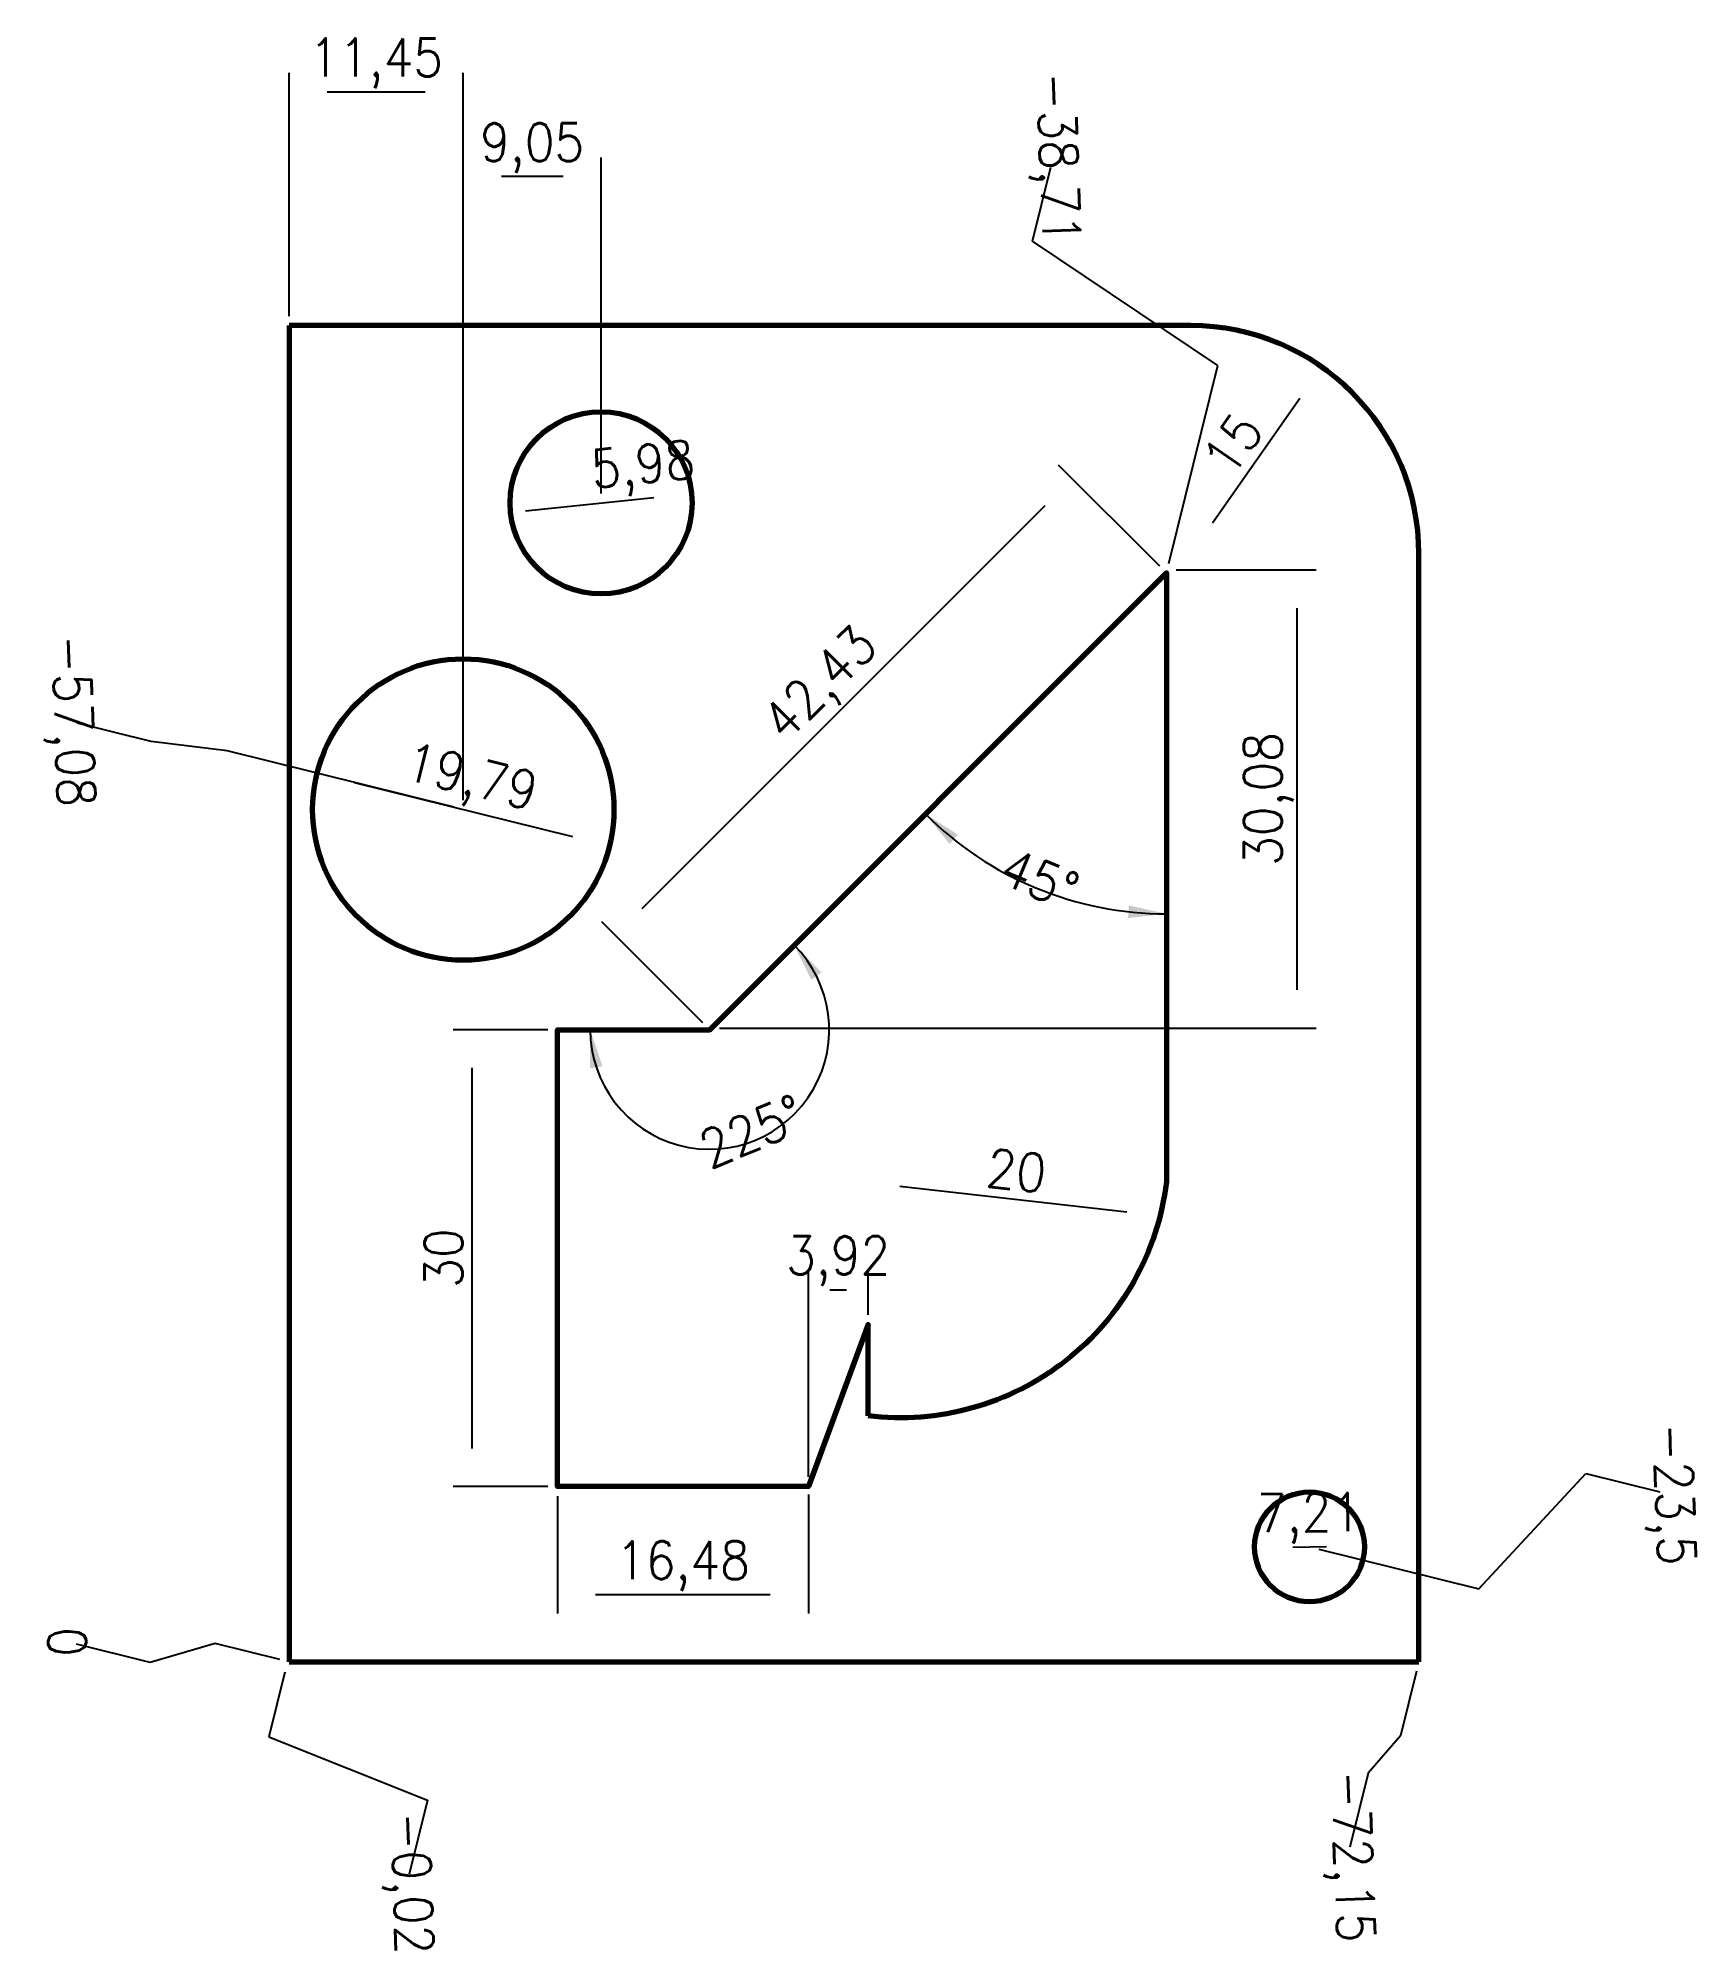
# Model space of a CAD drawing. Header units: millimetres. Extents: x -7 to 103, y -17 to 108.
import ezdxf

# ---------------------------------------------------------------- set-up
doc = ezdxf.new("R2010")
doc.units = ezdxf.units.MM
doc.layers.get('0').update_dxf_attribs({"linetype": 'CONTINUOUS', "lineweight": 25})
for name, color, linetype, lineweight in [('DIM$ANGULAR', 7, 'CONTINUOUS', 0), ('DIM$DIAMETRIC', 7, 'CONTINUOUS', 0), ('DIM$LINEAR', 7, 'CONTINUOUS', 0), ('DIM$ORDINATE', 7, 'CONTINUOUS', 0), ('DIM$RADIAL', 7, 'CONTINUOUS', 0)]:
    doc.layers.add(name, color=color, linetype=linetype, lineweight=lineweight)
doc.styles.get("Standard").update_dxf_attribs({"font": 'Standard'})
doc.dimstyles.get("Standard").update_dxf_attribs({"dimtxt": 2.5, "dimasz": 2.5, "dimexe": 1.25, "dimexo": 0.625, "dimtad": 0, "dimtoh": 1, "dimcen": 0.09, "dimadec": 0, "dimazin": 0, "dimtfac": 1, "dimtdec": 4, "dimtofl": 0, "dimtmove": 0, "dimatfit": 3, "dimfxl": 1, "dimtolj": 1, "dimtzin": 0, "dimarcsym": 0})

# ---------------------------------------------------------------- blocks, each defined once
blk = doc.blocks.new('*D1')
at = {"layer": 'DIM$LINEAR', "color": 0, "linetype": 'ByBlock', "lineweight": -2}
for p, q in [((67.15805826175864, 73.80194173824187), (60.51611652351686, 80.44388347648362)), ((33.16776695296642, 51.32776695296682), (59.63223304703368, 77.79223304703407)), ((37.15805826175865, 43.80194173824187), (30.51611652351687, 50.44388347648363))]:
    blk.add_line(p, q, dxfattribs=at)
at = {"layer": 'DIM$LINEAR', "color": 0, "linetype": 'CONTINUOUS', "lineweight": -2, "insert": (45.07417478527528, 65.88582521472522), "char_height": 2.5, "attachment_point": 5, "rotation": 45}
blk.add_mtext('42,43', dxfattribs=at)
blk = doc.blocks.new('*D2')
at = {"layer": 'DIM$LINEAR', "color": 0, "linetype": 'ByBlock', "lineweight": -2}
for p, q in [((26.97500000000025, 43.36000000000028), (20.74680000000006, 43.36000000000028)), ((21.99680000000006, 15.86000000000027), (21.99680000000006, 40.86000000000028)), ((26.97500000000024, 13.36000000000027), (20.74680000000006, 13.36000000000027))]:
    blk.add_line(p, q, dxfattribs=at)
at = {"layer": 'DIM$LINEAR', "color": 0, "linetype": 'CONTINUOUS', "lineweight": -2, "insert": (20.12180000000006, 28.36000000000027), "char_height": 2.5, "attachment_point": 5, "rotation": 90}
blk.add_mtext('30', dxfattribs=at)
blk = doc.blocks.new('*D3')
at = {"layer": 'DIM$LINEAR', "color": 0, "linetype": 'ByBlock', "lineweight": -2}
for p, q in [((27.60000000000024, 12.73500000000027), (27.60000000000024, 5.012400000000325)), ((44.08213504000035, 12.83871584000011), (44.08213504000035, 5.012400000000322)), ((30.10000000000024, 6.262400000000325), (41.58213504000035, 6.262400000000322))]:
    blk.add_line(p, q, dxfattribs=at)
at = {"layer": 'DIM$LINEAR', "color": 0, "linetype": 'CONTINUOUS', "lineweight": -2, "insert": (35.84106752000029, 8.137400000000323), "char_height": 2.5, "attachment_point": 5}
blk.add_mtext('16,48', dxfattribs=at)
blk = doc.blocks.new('*D4')
at = {"layer": 'DIM$ORDINATE', "color": 0, "linetype": 'ByBlock', "lineweight": -2}
for p, q in [((9.695865751570938, 1.166296151630313), (8.641959385663835, -3.079867572474126)), ((8.641959385663835, -3.079867572474126), (19.05692651658038, -7.241215582322445)), ((19.05692651658038, -7.241215582322445), (17.85246209840083, -12.09397412415609))]:
    blk.add_line(p, q, dxfattribs=at)
at = {"layer": 'DIM$ORDINATE', "color": 0, "linetype": 'CONTINUOUS', "lineweight": -2, "insert": (17.70190404612839, -12.7005689418853), "char_height": 2.5, "attachment_point": 5, "rotation": 272}
blk.add_mtext('-0,02', dxfattribs=at)
blk = doc.blocks.new('*D5')
at = {"layer": 'DIM$ORDINATE', "color": 0, "linetype": 'ByBlock', "lineweight": -2}
for p, q in [((84.03636547058848, 1.239609645491428), (82.98245910468137, -3.006554078613011)), ((82.98245910468137, -3.006554078613011), (80.85621684954936, -5.472222499232387)), ((80.85621684954936, -5.472222499232387), (79.65175243136981, -10.32498104106603))]:
    blk.add_line(p, q, dxfattribs=at)
at = {"layer": 'DIM$ORDINATE', "color": 0, "linetype": 'CONTINUOUS', "lineweight": -2, "insert": (79.50119437909737, -10.93157585879524), "char_height": 2.5, "attachment_point": 5, "rotation": 272}
blk.add_mtext('-72,15', dxfattribs=at)
blk = doc.blocks.new('*D6')
at = {"layer": 'DIM$RADIAL', "color": 0, "linetype": 'ByBlock', "lineweight": -2}
blk.add_line((50.08415176799096, 33.07894841471997), (64.98906237593529, 31.39263890303809), dxfattribs=at)
at = {"layer": 'DIM$RADIAL', "color": 0, "linetype": 'CONTINUOUS', "lineweight": -2, "insert": (57.74739576092336, 34.09890748487207), "char_height": 2.5, "attachment_point": 5, "rotation": 353.5451265845065}
blk.add_mtext('20', dxfattribs=at)
blk = doc.blocks.new('*D9')
at = {"layer": 'DIM$ORDINATE', "color": 0, "linetype": 'ByBlock', "lineweight": -2}
for p, q in [((88.11683286270778, 6.635228476804253), (95.14724145816636, 14.20446441817955)), ((95.14724145816636, 14.20446441817955), (100, 13)), ((77.6065948177292, 9.24389067226356), (88.11683286270778, 6.635228476804253))]:
    blk.add_line(p, q, dxfattribs=at)
at = {"layer": 'DIM$ORDINATE', "color": 0, "linetype": 'CONTINUOUS', "lineweight": -2, "insert": (100.6065948177292, 12.84944194772756), "char_height": 2.5, "attachment_point": 5, "rotation": 272}
blk.add_mtext('-23,5', dxfattribs=at)
blk = doc.blocks.new('*D10')
at = {"layer": 'DIM$LINEAR', "color": 0, "linetype": 'ByBlock', "lineweight": -2}
for p, q in [((44.08213504000035, 13.98500000000027), (44.08213504000035, 27.5348351801154)), ((48, 24.625), (48, 27.5348351801154)), ((45.5, 26.2848351801154), (46.58213504000035, 26.2848351801154))]:
    blk.add_line(p, q, dxfattribs=at)
at = {"layer": 'DIM$LINEAR', "color": 0, "linetype": 'CONTINUOUS', "lineweight": -2, "insert": (46.04106752000018, 28.1598351801154), "char_height": 2.5, "attachment_point": 5}
blk.add_mtext('3,92', dxfattribs=at)
blk = doc.blocks.new('*D11')
at = {"layer": 'DIM$LINEAR', "color": 0, "linetype": 'ByBlock', "lineweight": -2}
for p, q in [((9.969504101391424, 90.22745661497477), (9.969504101391424, 106.2090479675853)), ((21.41620955384338, 58.44356653322064), (21.41620955384338, 106.2090479675853)), ((12.46950410139142, 104.9590479675853), (18.91620955384338, 104.9590479675853))]:
    blk.add_line(p, q, dxfattribs=at)
at = {"layer": 'DIM$LINEAR', "color": 0, "linetype": 'CONTINUOUS', "lineweight": -2, "insert": (15.6928568276174, 106.8340479675853), "char_height": 2.5, "attachment_point": 5}
blk.add_mtext('11,45', dxfattribs=at)
blk = doc.blocks.new('*D12')
at = {"layer": 'DIM$DIAMETRIC', "color": 0, "linetype": 'ByBlock', "lineweight": -2}
blk.add_line((14.23868002113355, 59.59971719028442), (28.59373908646751, 56.03741586640754), dxfattribs=at)
at = {"layer": 'DIM$DIAMETRIC', "color": 0, "linetype": 'CONTINUOUS', "lineweight": -2, "insert": (21.86780571199167, 59.63837033917478), "char_height": 2.5, "attachment_point": 5, "rotation": 346.0632107103593}
blk.add_mtext('19,79', dxfattribs=at)
blk = doc.blocks.new('*D13')
at = {"layer": 'DIM$ANGULAR', "color": 0, "linetype": 'ByBlock', "lineweight": -2}
blk.add_arc((67.60000000000024, 73.36000000000027), 22.39188735123066, 225, 270, dxfattribs=at)
for points in [[(51.76654461037975, 57.52654461037979), (53.90766558136373, 56.17048638747427), (53.35271449831714, 55.5498407876239)], [(67.60000000000024, 50.9681126487696), (65.08066783865775, 50.69196345517599), (65.12712087697646, 51.52323584159284)]]:
    blk.add_solid(points, dxfattribs=at)
at = {"layer": 'DIM$ANGULAR', "color": 0, "linetype": 'CONTINUOUS', "lineweight": -2, "insert": (59.27017283652702, 53.25001828971944), "char_height": 2.5, "attachment_point": 5, "rotation": 337.5}
blk.add_mtext('45%%D', dxfattribs=at)
blk = doc.blocks.new('*D14')
at = {"layer": 'DIM$ANGULAR', "color": 0, "linetype": 'ByBlock', "lineweight": -2}
blk.add_arc((37.60000000000025, 43.36000000000028), 7.84924831702288, 180, 45, dxfattribs=at)
for points in [[(43.15025671218422, 48.91025671218425), (44.95263671712839, 47.12848253062405), (44.27801301428175, 46.6405742147022)], [(29.75075168297737, 43.36000000000028), (30.55821543934832, 40.95764798615127), (29.73618116553063, 40.82562026990489)]]:
    blk.add_solid(points, dxfattribs=at)
at = {"layer": 'DIM$ANGULAR', "color": 0, "linetype": 'CONTINUOUS', "lineweight": -2, "insert": (40.36460014221629, 36.68566484212373), "char_height": 2.5, "attachment_point": 5, "rotation": 22.50000000000002}
blk.add_mtext('225%%D', dxfattribs=at)
blk = doc.blocks.new('*D15')
at = {"layer": 'DIM$DIAMETRIC', "color": 0, "linetype": 'ByBlock', "lineweight": -2}
blk.add_line((75.89455259129774, 9.379294541169534), (78.10544740870226, 9.409602907902476), dxfattribs=at)
at = {"layer": 'DIM$DIAMETRIC', "color": 0, "linetype": 'CONTINUOUS', "lineweight": -2, "insert": (76.97429871011617, 11.26927256791391), "char_height": 2.5, "attachment_point": 5, "rotation": 0.7853981633974582}
blk.add_mtext('7,21', dxfattribs=at)
blk = doc.blocks.new('*D16')
at = {"layer": 'DIM$LINEAR', "color": 0, "linetype": 'ByBlock', "lineweight": -2}
for p, q in [((21.41620955384338, 58.44356653322064), (21.41620955384338, 100.6345717614083)), ((30.46515275858817, 78.58414495583035), (30.46515275858817, 100.6345717614083)), ((27.96515275858817, 99.38457176140827), (23.91620955384338, 99.38457176140827))]:
    blk.add_line(p, q, dxfattribs=at)
at = {"layer": 'DIM$LINEAR', "color": 0, "linetype": 'CONTINUOUS', "lineweight": -2, "insert": (25.94068115621577, 101.2595717614083), "char_height": 2.5, "attachment_point": 5}
blk.add_mtext('9,05', dxfattribs=at)
blk = doc.blocks.new('*D17')
at = {"layer": 'DIM$RADIAL', "color": 0, "linetype": 'ByBlock', "lineweight": -2}
blk.add_line((25.4922176859512, 77.43960981424985), (33.92612401168451, 78.3207214018767), dxfattribs=at)
at = {"layer": 'DIM$RADIAL', "color": 0, "linetype": 'CONTINUOUS', "lineweight": -2, "insert": (33.24404647520292, 80.1346676164875), "char_height": 2.5, "attachment_point": 5, "rotation": 5.964199447671288}
blk.add_mtext('5,98', dxfattribs=at)
blk = doc.blocks.new('*D18')
at = {"layer": 'DIM$RADIAL', "color": 0, "linetype": 'ByBlock', "lineweight": -2}
blk.add_line((70.62368071495483, 76.64836198203514), (76.37070948333049, 84.83198345027661), dxfattribs=at)
at = {"layer": 'DIM$RADIAL', "color": 0, "linetype": 'CONTINUOUS', "lineweight": -2, "insert": (71.96276607384738, 81.81774061022631), "char_height": 2.5, "attachment_point": 5, "rotation": 54.9211728656518}
blk.add_mtext('15', dxfattribs=at)
blk = doc.blocks.new('*D19')
at = {"layer": 'DIM$ORDINATE', "color": 0, "linetype": 'ByBlock', "lineweight": -2}
for p, q in [((0.8527585418336407, 1.795535581820451), (-4, 2.999999999999999)), ((5.116745559557779, 3.050668881400183), (0.8527585418336407, 1.795535581820451)), ((9.362909283662217, 1.996762515493077), (5.116745559557779, 3.050668881400183))]:
    blk.add_line(p, q, dxfattribs=at)
at = {"layer": 'DIM$ORDINATE', "color": 0, "linetype": 'CONTINUOUS', "lineweight": -2, "insert": (-4.606594817729206, 3.150558052272443), "char_height": 2.5, "attachment_point": 5, "rotation": 272}
blk.add_mtext('0', dxfattribs=at)
blk = doc.blocks.new('*D20')
at = {"layer": 'DIM$ORDINATE', "color": 0, "linetype": 'ByBlock', "lineweight": -2}
for p, q in [((0.9114625555827409, 62.28235741440253), (-3.9412959862509, 63.48682183258207)), ((5.910469038113964, 61.66712247675708), (0.9114625555827409, 62.28235741440253)), ((20.80961473611417, 57.96912458549308), (5.910469038113964, 61.66712247675708))]:
    blk.add_line(p, q, dxfattribs=at)
at = {"layer": 'DIM$ORDINATE', "color": 0, "linetype": 'CONTINUOUS', "lineweight": -2, "insert": (-4.547890803980105, 63.63737988485452), "char_height": 2.5, "attachment_point": 5, "rotation": 272}
blk.add_mtext('-57,08', dxfattribs=at)
blk = doc.blocks.new('*D21')
at = {"layer": 'DIM$ORDINATE', "color": 0, "linetype": 'ByBlock', "lineweight": -2}
for p, q in [((58.79553558182045, 95.14724145816636), (60, 100)), ((70.97845321834353, 86.97170779812707), (58.79553558182045, 95.14724145816636)), ((67.75055805227268, 73.96659481772947), (70.97845321834353, 86.97170779812707))]:
    blk.add_line(p, q, dxfattribs=at)
at = {"layer": 'DIM$ORDINATE', "color": 0, "linetype": 'CONTINUOUS', "lineweight": -2, "insert": (60.15055805227244, 100.6065948177292), "char_height": 2.5, "attachment_point": 5, "rotation": 272}
blk.add_mtext('-38,71', dxfattribs=at)
blk = doc.blocks.new('*D22')
at = {"layer": 'DIM$LINEAR', "color": 0, "linetype": 'ByBlock', "lineweight": -2}
for p, q in [((68.23478232876303, 73.5503908179012), (77.44066125751817, 73.5503908179012)), ((76.19066125751817, 45.97016688083647), (76.19066125751817, 71.0503908179012)), ((38.24885376454177, 43.47016688083648), (77.44066125751817, 43.47016688083647))]:
    blk.add_line(p, q, dxfattribs=at)
at = {"layer": 'DIM$LINEAR', "color": 0, "linetype": 'CONTINUOUS', "lineweight": -2, "insert": (74.31566125751817, 58.51027884936884), "char_height": 2.5, "attachment_point": 5, "rotation": 90}
blk.add_mtext('30,08', dxfattribs=at)

msp = doc.modelspace()

# ---------------------------------------------------------------- linework, layer by layer
at = {"lineweight": 70}
for p, q in [((69.18692352286092, 89.60245661497477), (9.969504101391424, 89.60245661497477)), ((9.969504101391424, 89.60245661497477), (9.969504101391424, 1.846204463220634)), ((84.18692352286092, 1.846204463220634), (84.18692352286092, 74.60245661497477)), ((9.969504101391424, 1.846204463220634), (84.18692352286092, 1.846204463220634))]:
    msp.add_line(p, q, dxfattribs=at)
msp.add_line((27.6, 43.36), (37.6, 43.36))
msp.add_lwpolyline([(48.00000000000005, 17.99999999999999), (48, 24), (44.08213504000035, 13.36000000000027), (27.60000000000024, 13.36000000000027), (27.60000000000025, 43.36000000000028), (37.60000000000024, 43.36000000000028), (67.60000000000024, 73.36000000000027), (67.60000000000025, 33.36000000000027, -0.4142135623730955), (48, 18, -0.4142135623730955)], format="xyb", dxfattribs=at)
for centre, radius in [((30.46515275858817, 77.95914495583035), 5.9798074), ((21.41620955384338, 57.81856653322064), 9.895230076), ((77, 9.394448724536005), 3.605551275463989)]:
    msp.add_circle(centre, radius, dxfattribs=at)
msp.add_arc((69.18692352286092, 74.60245661497477), 15, 0, 90, dxfattribs=at)

# ---------------------------------------------------------------- dimensions: what is measured, and where the dimension line sits
at = {"layer": 'DIM$ANGULAR'}
for base, line1, line2, picture in [((53.76007616381094, 55.75735453522188), ((67.60000000000024, 73.36000000000027), (37.60000000000024, 43.36000000000028)), ((67.60000000000024, 73.36000000000027), (67.60000000000025, 33.36000000000027)), '*D13'), ((45.43808294959872, 42.94148498533506), ((37.60000000000024, 43.36000000000028), (67.60000000000024, 73.36000000000027)), ((37.60000000000024, 43.36000000000028), (27.60000000000025, 43.36000000000028)), '*D14')]:
    dim = msp.add_angular_dim_2l(base=base, line1=line1, line2=line2, dimstyle='Standard', dxfattribs=at)
    dim.commit()
    dim.dimension.update_dxf_attribs({"geometry": picture, "text_midpoint": (0, 0)})
at = {"layer": 'DIM$DIAMETRIC'}
for p1, p2, picture, middle in [((11.81227494002849, 60.20184540120594), (31.02014416757257, 55.43528765548602), '*D12', (21.86780571199167, 59.63837033917478)), ((73.39478746679386, 9.345026154657765), (80.60521253320614, 9.443871294414246), '*D15', (76.97429871011617, 11.26927256791391))]:
    dim = msp.add_diameter_dim_2p(p1=p1, p2=p2, dimstyle='Standard', dxfattribs=at)
    dim.commit()
    dim.dimension.update_dxf_attribs({"geometry": picture, "text_midpoint": middle})
at = {"layer": 'DIM$LINEAR'}
for base, p1, p2, picture, middle in [((21.41620955384338, 104.9590479675853), (9.969504101391424, 89.60245661497477), (21.41620955384338, 57.81856653322064), '*D11', (15.6928568276174, 106.8340479675853)), ((21.41620955384338, 99.38457176140827), (30.46515275858817, 77.95914495583035), (21.41620955384338, 57.81856653322064), '*D16', (25.94068115621577, 101.2595717614083)), ((76.19066125751817, 73.5503908179012), (37.62385376454177, 43.47016688083648), (67.60978232876303, 73.5503908179012), '*D22', (74.31566125751817, 58.51027884936884)), ((21.99680000000006, 43.36000000000028), (27.60000000000024, 13.36000000000027), (27.60000000000025, 43.36000000000028), '*D2', (20.12180000000006, 28.36000000000027)), ((44.08213504000035, 26.2848351801154), (48, 24), (44.08213504000035, 13.36000000000027), '*D10', (46.04106752000018, 28.1598351801154)), ((67.60000000000024, 6.262400000000319), (27.60000000000024, 13.36000000000027), (44.08213504000035, 13.46371584000011), '*D3', (35.84106752000029, 8.137400000000323))]:
    dim = msp.add_linear_dim(base=base, p1=p1, p2=p2, dimstyle='Standard', dxfattribs=at)
    dim.commit()
    dim.dimension.update_dxf_attribs({"geometry": picture, "text_midpoint": middle})
dim = msp.add_linear_dim(base=(61.40000000000005, 79.56000000000044), p1=(37.60000000000024, 43.36000000000028), p2=(67.60000000000024, 73.36000000000027), angle=45, dimstyle='Standard', dxfattribs=at)
dim.commit()
dim.dimension.update_dxf_attribs({"geometry": '*D1', "text_midpoint": (45.07417478527528, 65.88582521472522), "dimtype": 161})
at = {"layer": 'DIM$ORDINATE'}
for feature_location, offset, dtype, origin, picture, middle in [((67.60000000000024, 73.36000000000027), (-7.600000000000236, 26.63999999999973), 1, (9.969504101391424, 1.846204463220634), '*D21', (60.15055805227244, 100.6065948177292)), ((21.41620955384338, 57.81856653322064), (-25.35750554009428, 5.668255299361434), 0, (9.969504101391424, 1.846204463220634), '*D20', (-4.547890803980105, 63.63737988485452)), ((77, 9.394448724536005), (23, 3.605551275463995), 0, (9.846423803843383, 1.846204463220634), '*D9', (100.6065948177292, 12.84944194772756)), ((9.969504101391424, 1.846204463220634), (-13.969504101391424, 1.153795536779365), 0, (9.969504101391424, 1.846204463220634), '*D19', (-4.606594817729206, 3.150558052272443)), ((9.846423803843383, 1.772890969359519), (8.006038294557449, -13.866865093515608), 1, (9.846423803843383, 1.846204463220634), '*D4', (17.70190404612839, -12.7005689418853)), ((84.18692352286092, 1.846204463220634), (-4.535171091491108, -12.171185504286663), 1, (9.846423803843383, 1.846204463220634), '*D5', (79.50119437909737, -10.93157585879524))]:
    dim = msp.add_ordinate_dim(feature_location=feature_location, offset=offset, dtype=dtype, origin=origin, dimstyle='Standard', dxfattribs=at)
    dim.commit()
    dim.dimension.update_dxf_attribs({"geometry": picture, "text_midpoint": middle})
at = {"layer": 'DIM$RADIAL'}
for center, mpoint, picture, middle in [((69.18692352286092, 74.60245661497477), (77.8074666754244, 86.87788881733698), '*D18', (71.96276607384738, 81.81774061022631)), ((30.46515275858817, 77.95914495583035), (36.41259154800301, 78.58048897266691), '*D17', (33.24404647520292, 80.1346676164875)), ((47.60000000000024, 33.36000000000028), (67.47321414392601, 31.11158731775778), '*D6', (57.74739576092336, 34.09890748487207))]:
    dim = msp.add_radius_dim(center=center, mpoint=mpoint, dimstyle='Standard', dxfattribs=at)
    dim.commit()
    dim.dimension.update_dxf_attribs({"geometry": picture, "text_midpoint": middle})

doc.saveas('drawing.dxf')
